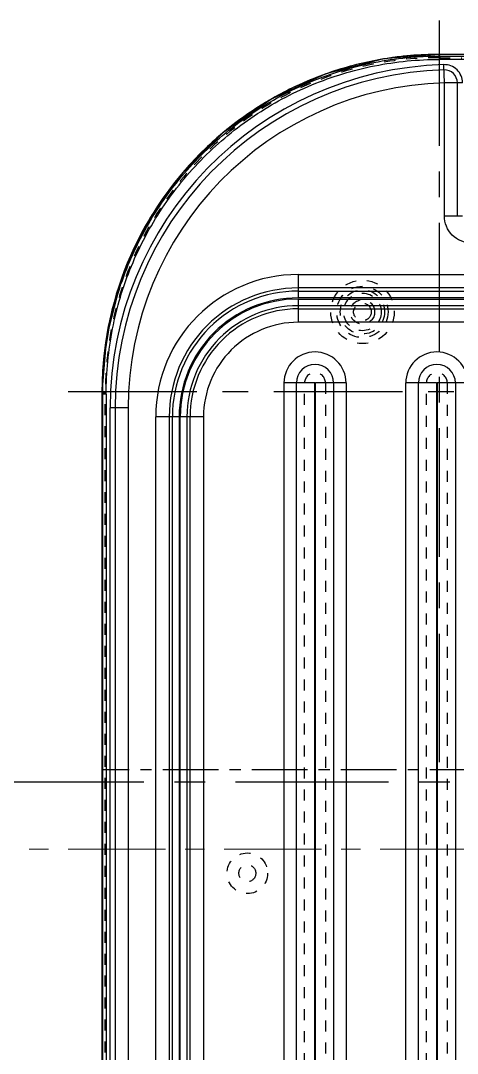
# Model space of a CAD drawing. Header units: millimetres. Extents: x 1572 to 4063, y -10865 to -3081.
# Drawn here: x 2436.3 to 2501.2, y -3748.9 to -3595.5 of the extents above; entities that cross this region are included whole.
import ezdxf

# ---------------------------------------------------------------- set-up
doc = ezdxf.new("R2010")
doc.units = ezdxf.units.MM
doc.header["$LTSCALE"] = 16.335
doc.linetypes.add('CENTER', pattern=[0.6, 0.375, -0.075, 0.075, -0.075])
doc.linetypes.add('HIDDEN', pattern=[0.2, 0.1, -0.1])
doc.layers.get('0').update_dxf_attribs({"linetype": 'CONTINUOUS'})
doc.layers.add('center', color=1, linetype='CENTER', lineweight=9)
doc.layers.add('DEFAULT_2', color=8, linetype='HIDDEN')

# ---------------------------------------------------------------- blocks, each defined once
blk = doc.blocks.new('256')
at = {"color": 7, "linetype": 'Continuous'}
for p, q in [((2825.72, -3157.07), (2825.72, -3009)), ((2827.64, -3157.07), (2827.64, -3009)), ((2828.41, -3009), (2828.41, -3157.07)), ((2828.98, -3159.13), (2828.98, -3008.48)), ((2829.49, -3008.48), (2829.49, -3159.13)), ((2829.61, -3159.37), (2829.61, -3009)), ((2814.53, -3155.76), (2814.53, -3015.24)), ((2816.53, -3015.24), (2816.53, -3155.76)), ((2816.99, -3155.76), (2816.99, -3015.24)), ((2817.99, -3015.24), (2817.99, -3155.76)), ((2818.16, -3155.76), (2818.16, -3015.24)), ((2819.16, -3015.24), (2819.16, -3155.76)), ((2819.63, -3155.76), (2819.63, -3015.24)), ((2821.63, -3015.24), (2821.63, -3155.76)), ((2777.13, -3160.78), (2777.13, -3017.07)), ((2779.82, -3017.07), (2779.82, -3160.78)), ((2779.95, -3160.78), (2779.95, -3017.07)), ((2782.64, -3017.07), (2782.64, -3160.78)), ((2784.49, -3017.07), (2784.49, -3160.78)), ((2793.37, -3160.78), (2793.37, -3017.07)), ((2795.22, -3160.78), (2795.22, -3017.07)), ((2797.91, -3017.07), (2797.91, -3160.78)), ((2798.04, -3160.78), (2798.04, -3017.07)), ((2800.73, -3017.07), (2800.73, -3160.78)), ((2802.58, -3017.07), (2802.58, -3160.78)), ((2814.53, -3155.76), (2817.99, -3155.76)), ((2818.16, -3155.76), (2821.63, -3155.76)), ((2825.72, -3157.07), (2828.41, -3157.07)), ((2828.98, -3159.13), (2829.49, -3159.13)), ((2829.61, -3159.37), (2829.49, -3159.13)), ((2829.61, -3159.37), (2829.61, -3159.37)), ((2775.28, -3160.78), (2779.82, -3160.78)), ((2779.95, -3160.78), (2784.49, -3160.78)), ((2793.37, -3160.78), (2797.91, -3160.78)), ((2798.04, -3160.78), (2802.58, -3160.78)), ((2524.11, -3169.8), (2800.49, -3169.8)), ((2800.49, -3173.26), (2800.49, -3169.8)), ((2800.49, -3171.8), (2524.11, -3171.8)), ((2524.11, -3172.26), (2800.49, -3172.26)), ((2800.49, -3173.26), (2524.11, -3173.26)), ((2524.11, -3173.43), (2800.49, -3173.43)), ((2800.49, -3176.9), (2800.49, -3173.43)), ((2800.49, -3174.43), (2524.11, -3174.43)), ((2524.11, -3174.9), (2800.49, -3174.9)), ((2800.49, -3176.9), (2524.11, -3176.9)), ((2778.78, -3185.61), (2776.08, -3185.61)), ((2776.85, -3185.61), (2776.85, -3205.39)), ((2778.78, -3185.61), (2778.78, -3205.39)), ((2776.08, -3205.39), (2778.78, -3205.39)), ((2778.78, -3205.39), (2778.86, -3208.08)), ((2775.01, -3208.87), (2779.44, -3208.87)), ((2779.44, -3209.37), (2779.44, -3208.87)), ((2779.44, -3209.37), (2775.51, -3209.37)), ((2775.69, -3209.62), (2779.56, -3209.62)), ((2779.44, -3209.37), (2779.56, -3209.62)), ((2779.56, -3209.62), (2779.56, -3209.62))]:
    blk.add_line(p, q, dxfattribs=at)
blk.add_lwpolyline([(2779.56, -3209.62), (2787.8, -3208.94), (2796.37, -3206.71), (2804.41, -3203.01), (2811.68, -3197.94), (2817.94, -3191.66), (2823, -3184.37), (2826.7, -3176.28), (2828.93, -3167.64), (2829.61, -3159.37)], dxfattribs=at)
for centre, radius, start, end in [((2800.49, -3155.76), 21.14, 270, 360), ((2800.49, -3155.76), 19.14, 270, 0), ((2800.49, -3155.76), 18.67, 270, 0), ((2800.49, -3155.76), 17.67, 270, 0), ((2800.49, -3155.76), 17.5, 270, 360), ((2800.49, -3155.76), 16.5, 270, 0), ((2800.49, -3155.76), 16.04, 270, 0), ((2800.49, -3155.76), 14.04, 270, 0), ((2777.37, -3157.07), 48.34, 271.6653, 0), ((2777.37, -3157.07), 50.27, 271.6653, 0), ((2777.37, -3157.07), 51.04, 271.6653, 360), ((2778.89, -3159.36), 50.72, 350.317, 359.9925), ((2779.89, -3160.78), 4.61, 180, 360), ((2779.89, -3160.78), 2.75, 180.0001, 359.9999), ((2779.89, -3160.78), 0.0669, 180, 0), ((2797.98, -3160.78), 4.61, 180, 360), ((2797.98, -3160.78), 2.75, 180.0001, 359.9999), ((2797.98, -3160.78), 0.0669, 180, 0), ((2778.78, -3205.39), 2.7, 179.9999, 271.6653), ((2778.78, -3205.39), 1.93, 180, 271.6653), ((2779.55, -3159.49), 50.12, 270.0083, 279.7651)]:
    blk.add_arc(centre, radius, start, end, dxfattribs=at)
for points, knots in [([(2828.98, -3159.13), (2828.98, -3162.37), (2828.35, -3168.88), (2825.53, -3178.26), (2820.94, -3186.92), (2814.75, -3194.51), (2807.2, -3200.75), (2798.56, -3205.38), (2789.19, -3208.23), (2782.69, -3208.87), (2779.44, -3208.87)], [0, 0, 0, 0, 0.125018, 0.250014, 0.375015, 0.500011, 0.625005, 0.750001, 0.874992, 1, 1, 1, 1]), ([(2829.49, -3159.13), (2829.49, -3162.4), (2828.85, -3168.98), (2826, -3178.45), (2821.36, -3187.19), (2815.11, -3194.86), (2807.48, -3201.16), (2798.76, -3205.84), (2789.29, -3208.73), (2782.72, -3209.37), (2779.44, -3209.37)], [0, 0, 0, 0, 0.125007, 0.250003, 0.375006, 0.500006, 0.625005, 0.750005, 0.874998, 1, 1, 1, 1]), ([(2788.06, -3208.89), (2790.59, -3208.45), (2795.59, -3207.19), (2802.7, -3204.16), (2809.27, -3200.08), (2815.13, -3195.03), (2820.15, -3189.14), (2824.2, -3182.56), (2827.2, -3175.43), (2828.45, -3170.42), (2828.88, -3167.89)], [0, 0, 0, 0, 0.125003, 0.249999, 0.375, 0.499999, 0.624999, 0.75, 0.874996, 1, 1, 1, 1]), ([(2774.77, -3181.59), (2775.29, -3181.59), (2776.34, -3181.8), (2777.68, -3182.69), (2778.57, -3184.03), (2778.78, -3185.08), (2778.78, -3185.61)], [0, 0, 0, 0, 0.250011, 0.499995, 0.749985, 1, 1, 1, 1])]:
    blk.add_open_spline(points, degree=3, knots=knots, dxfattribs=at)
at = {"layer": 'DEFAULT_2', "color": 8, "linetype": 'HIDDEN'}
for p, q in [((2829.11, -3009), (2829.11, -3159.37)), ((2778.34, -3160.78), (2778.34, -3017.07)), ((2781.44, -3017.07), (2781.44, -3160.78)), ((2796.43, -3160.78), (2796.43, -3017.07)), ((2799.53, -3017.07), (2799.53, -3160.78)), ((2829.61, -3159.37), (2829.11, -3159.37)), ((2779.56, -3209.12), (2776.17, -3209.12)), ((2779.56, -3209.12), (2779.56, -3209.62))]:
    blk.add_line(p, q, dxfattribs=at)
at = {"layer": 'DEFAULT_2', "color": 1, "linetype": 'CENTER', "ltscale": 1.349153}
blk.add_line((2494.97, -3103.27), (2829.63, -3103.27), dxfattribs=at)
at = {"layer": 'DEFAULT_2', "color": 8, "linetype": 'HIDDEN'}
for centre, radius in [((2808.03, -3087.92), 3.02), ((2808.03, -3087.92), 1.26), ((2790.94, -3171.34), 4.71), ((2790.94, -3171.34), 3.81), ((2790.94, -3171.34), 3.29), ((2790.94, -3171.34), 2.79), ((2790.94, -3171.34), 1.81), ((2790.94, -3171.34), 1.31)]:
    blk.add_circle(centre, radius, dxfattribs=at)
for centre in [(2779.89, -3160.78), (2797.98, -3160.78)]:
    blk.add_arc(centre, 1.55, 180.0014, 359.9986, dxfattribs=at)
blk.add_open_spline([(2779.56, -3209.12), (2782.81, -3209.12), (2789.32, -3208.48), (2798.69, -3205.62), (2807.32, -3200.99), (2814.87, -3194.75), (2821.06, -3187.16), (2825.65, -3178.5), (2828.47, -3169.12), (2829.11, -3162.61), (2829.11, -3159.37)], degree=3, knots=[0, 0, 0, 0, 0.125008, 0.249999, 0.374995, 0.499989, 0.624985, 0.749986, 0.874982, 1, 1, 1, 1], dxfattribs=at)

msp = doc.modelspace()

# ---------------------------------------------------------------- linework, layer by layer
at = {"color": 1, "linetype": 'CENTER', "ltscale": 3.115363}
for p, q in [((2498.489, -3705.658), (2498.489, -3595.464)), ((2443.392, -3650.561), (2553.586, -3650.561))]:
    msp.add_line(p, q, dxfattribs=at)
at = {"color": 1, "linetype": 'CENTER', "ltscale": 3.708617}
msp.add_line((2395.545, -3708.566), (2835.867, -3708.566), dxfattribs=at)
msp.add_arc((2498.489, -3650.561), 50.088, 90.07918, 180.1812)
at = {"layer": 'center', "color": 1, "linetype": 'CENTER', "ltscale": 2.363514}
msp.add_line((2350.706, -3718.566), (2880.706, -3718.566), dxfattribs=at)

# ---------------------------------------------------------------- block references
at = {"rotation": 180}
msp.add_blockref('256', (5278.008, -6810.089), dxfattribs=at)

doc.saveas('drawing.dxf')
